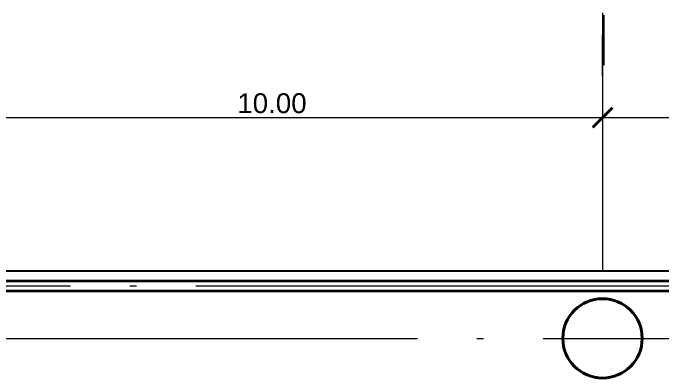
# Model space of a CAD drawing. Header units: inches. Extents: x 13 to 261, y -112 to -47.
# Drawn here: x 77.43 to 87.25, y -53.45 to -47.92 of the extents above; entities that cross this region are included whole.
import ezdxf

# ---------------------------------------------------------------- set-up
doc = ezdxf.new("R2010")
doc.units = ezdxf.units.IN
doc.header["$MEASUREMENT"] = 0
doc.linetypes.add('ACAD_ISO04W100', pattern=[30, 24, -3, 0, -3])
for name, color, linetype, lineweight in [('COLUMNAS', 20, 'Continuous', 40), ('COTAS', 192, 'Continuous', 13), ('EJES', 1, 'ACAD_ISO04W100', 13), ('MUROS', 5, 'Continuous', 35), ('TERRENO', 8, 'Continuous', 25), ('TEXTOS', 124, 'Continuous', 30)]:
    doc.layers.add(name, color=color, linetype=linetype, lineweight=lineweight)
doc.styles.add('COTAS', font='ARIALUNI.TTF', dxfattribs={"height": 0.3})

# ---------------------------------------------------------------- blocks, each defined once
blk = doc.blocks.new('_ArchTick')
at = {"color": 0, "linetype": 'ByBlock', "const_width": 0.15}
blk.add_lwpolyline([(-0.5, -0.5), (0.5, 0.5)], dxfattribs=at)

msp = doc.modelspace()

# ---------------------------------------------------------------- linework, layer by layer
at = {"layer": 'COLUMNAS'}
msp.add_circle((86.3507, -52.848), 0.6, dxfattribs=at)
at = {"layer": 'COTAS', "color": 1}
for p, q in [((86.3507, -48.8831), (86.3507, -48.2581)), ((86.3507, -48.55), (86.3507, -50.7581)), ((76.3507, -49.5081), (86.3507, -49.5081)), ((86.3507, -49.5081), (96.3507, -49.5081))]:
    msp.add_line(p, q, dxfattribs=at)
at = {"layer": 'EJES', "color": 1, "ltscale": 0.3}
for p, q in [((86.3507, -47.925), (86.3507, -51.8268)), ((12.6505, -52.848), (116.0507, -52.848))]:
    msp.add_line(p, q, dxfattribs=at)
at = {"layer": 'EJES', "ltscale": 0.3}
msp.add_line((16.5007, -52.0518), (116.3507, -52.0518), dxfattribs=at)
at = {"layer": 'MUROS'}
for p, q in [((16.5007, -51.9768), (116.3507, -51.9768)), ((16.6507, -52.1268), (116.3507, -52.1268))]:
    msp.add_line(p, q, dxfattribs=at)
at = {"layer": 'TERRENO'}
msp.add_line((16.3507, -51.8268), (116.3507, -51.8268), dxfattribs=at)
at = {"layer": 'TEXTOS', "color": 1}
msp.add_line((86.3649, -47.9578), (86.3649, -48.7123), dxfattribs=at)

# ---------------------------------------------------------------- block references
at = {"layer": 'COTAS', "color": 1, "xscale": 0.3, "yscale": 0.3, "zscale": 0.3, "rotation": 180}
msp.add_blockref('_ArchTick', (86.3507, -49.5081), dxfattribs=at)
at = {"layer": 'COTAS', "color": 1, "xscale": 0.3, "yscale": 0.3, "zscale": 0.3}
msp.add_blockref('_ArchTick', (86.3507, -49.5081), dxfattribs=at)

# ---------------------------------------------------------------- texts
at = {"layer": 'COTAS', "color": 1, "insert": (81.3507, -49.2923), "char_height": 0.3, "attachment_point": 5, "style": 'COTAS'}
msp.add_mtext('10.00', dxfattribs=at)

doc.saveas('drawing.dxf')
